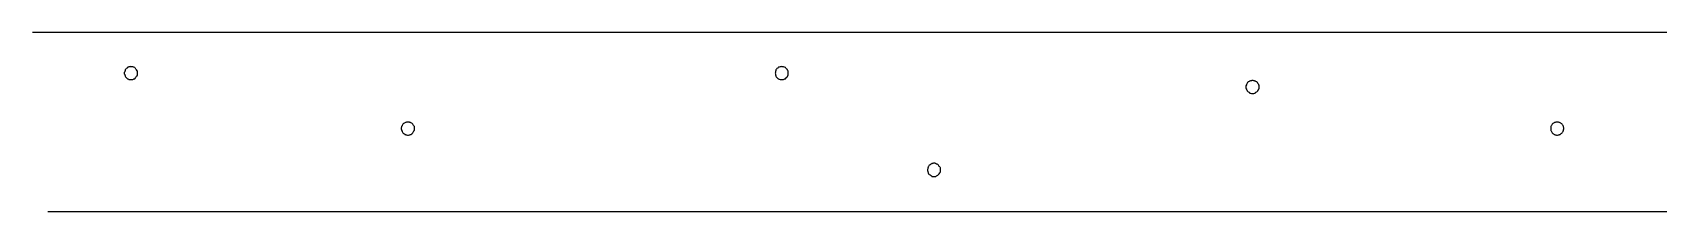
# Model space of a CAD drawing. Header units: metres. Extents: x 0 to 420, y 0 to 297.
# Drawn here: x 237.87 to 280.02, y 159.56 to 164.2 of the extents above; entities that cross this region are included whole.
import ezdxf

# ---------------------------------------------------------------- set-up
doc = ezdxf.new("R2010")
doc.units = ezdxf.units.M

msp = doc.modelspace()

# ---------------------------------------------------------------- linework, layer by layer
for p, q in [((296.03, 164.2), (237.87, 164.2)), ((240.26, 163.18), (240.25, 163.16)), ((240.25, 163.16), (240.25, 163.15)), ((240.25, 163.15), (240.25, 163.13)), ((240.25, 163.15), (240.25, 163.15)), ((240.27, 163.21), (240.26, 163.2)), ((240.26, 163.2), (240.26, 163.18)), ((240.28, 163.24), (240.27, 163.23)), ((240.27, 163.23), (240.27, 163.21)), ((240.29, 163.25), (240.28, 163.24)), ((240.3, 163.27), (240.29, 163.25)), ((240.32, 163.28), (240.3, 163.27)), ((240.33, 163.29), (240.32, 163.28)), ((240.34, 163.3), (240.33, 163.29)), ((240.36, 163.3), (240.34, 163.3)), ((240.37, 163.31), (240.36, 163.3)), ((240.39, 163.31), (240.37, 163.31)), ((240.41, 163.31), (240.39, 163.31)), ((240.42, 163.32), (240.41, 163.31)), ((240.44, 163.31), (240.42, 163.32)), ((240.46, 163.31), (240.44, 163.31)), ((240.47, 163.31), (240.46, 163.31)), ((240.49, 163.3), (240.47, 163.31)), ((240.5, 163.3), (240.49, 163.3)), ((240.52, 163.29), (240.5, 163.3)), ((240.53, 163.28), (240.52, 163.29)), ((240.54, 163.27), (240.53, 163.28)), ((240.55, 163.25), (240.54, 163.27)), ((240.56, 163.24), (240.55, 163.25)), ((240.57, 163.23), (240.56, 163.24)), ((240.58, 163.21), (240.57, 163.23)), ((240.59, 163.2), (240.58, 163.21)), ((240.59, 163.18), (240.59, 163.2)), ((240.59, 163.16), (240.59, 163.18)), ((240.59, 163.15), (240.59, 163.16)), ((240.59, 163.13), (240.59, 163.15)), ((240.59, 163.15), (240.59, 163.15)), ((257.13, 163.16), (257.12, 163.15)), ((257.12, 163.15), (257.13, 163.13)), ((257.12, 163.15), (257.12, 163.15)), ((257.14, 163.21), (257.13, 163.2)), ((257.13, 163.2), (257.13, 163.18)), ((257.13, 163.18), (257.13, 163.16)), ((257.15, 163.24), (257.14, 163.23)), ((257.14, 163.23), (257.14, 163.21)), ((257.16, 163.25), (257.15, 163.24)), ((257.17, 163.27), (257.16, 163.25)), ((257.19, 163.28), (257.17, 163.27)), ((257.2, 163.29), (257.19, 163.28)), ((257.21, 163.3), (257.2, 163.29)), ((257.23, 163.3), (257.21, 163.3)), ((257.25, 163.31), (257.23, 163.3)), ((257.26, 163.31), (257.25, 163.31)), ((257.28, 163.31), (257.26, 163.31)), ((257.29, 163.32), (257.28, 163.31)), ((257.31, 163.31), (257.29, 163.32)), ((257.33, 163.31), (257.31, 163.31)), ((257.34, 163.31), (257.33, 163.31)), ((257.36, 163.3), (257.34, 163.31)), ((257.37, 163.3), (257.36, 163.3)), ((257.39, 163.29), (257.37, 163.3)), ((257.4, 163.28), (257.39, 163.29)), ((257.41, 163.27), (257.4, 163.28)), ((257.43, 163.25), (257.41, 163.27)), ((257.44, 163.24), (257.43, 163.25)), ((257.44, 163.23), (257.44, 163.24)), ((257.45, 163.21), (257.44, 163.23)), ((257.46, 163.2), (257.45, 163.21)), ((257.46, 163.18), (257.46, 163.2)), ((257.46, 163.16), (257.46, 163.18)), ((257.46, 163.15), (257.46, 163.16)), ((257.46, 163.13), (257.46, 163.15)), ((257.46, 163.15), (257.46, 163.15)), ((240.25, 163.13), (240.26, 163.11)), ((240.26, 163.11), (240.26, 163.1)), ((240.26, 163.1), (240.27, 163.08)), ((240.27, 163.08), (240.27, 163.07)), ((240.27, 163.07), (240.28, 163.05)), ((240.28, 163.05), (240.29, 163.04)), ((240.29, 163.04), (240.3, 163.03)), ((240.3, 163.03), (240.32, 163.01)), ((240.32, 163.01), (240.33, 163)), ((240.33, 163), (240.34, 163)), ((240.34, 163), (240.36, 162.99)), ((240.36, 162.99), (240.37, 162.98)), ((240.37, 162.98), (240.39, 162.98)), ((240.39, 162.98), (240.41, 162.98)), ((240.41, 162.98), (240.42, 162.98)), ((240.42, 162.98), (240.44, 162.98)), ((240.44, 162.98), (240.46, 162.98)), ((240.46, 162.98), (240.47, 162.98)), ((240.47, 162.98), (240.49, 162.99)), ((240.49, 162.99), (240.5, 163)), ((240.5, 163), (240.52, 163)), ((240.52, 163), (240.53, 163.01)), ((240.53, 163.01), (240.54, 163.03)), ((240.54, 163.03), (240.55, 163.04)), ((240.55, 163.04), (240.56, 163.05)), ((240.56, 163.05), (240.57, 163.07)), ((240.57, 163.07), (240.58, 163.08)), ((240.58, 163.08), (240.59, 163.1)), ((240.59, 163.11), (240.59, 163.13)), ((240.59, 163.1), (240.59, 163.11)), ((257.13, 163.13), (257.13, 163.11)), ((257.13, 163.11), (257.13, 163.1)), ((257.13, 163.1), (257.14, 163.08)), ((257.14, 163.08), (257.14, 163.07)), ((257.14, 163.07), (257.15, 163.05)), ((257.15, 163.05), (257.16, 163.04)), ((257.16, 163.04), (257.17, 163.03)), ((257.17, 163.03), (257.19, 163.01)), ((257.19, 163.01), (257.2, 163)), ((257.2, 163), (257.21, 163)), ((257.21, 163), (257.23, 162.99)), ((257.23, 162.99), (257.25, 162.98)), ((257.25, 162.98), (257.26, 162.98)), ((257.26, 162.98), (257.28, 162.98)), ((257.28, 162.98), (257.29, 162.98)), ((257.29, 162.98), (257.31, 162.98)), ((257.31, 162.98), (257.33, 162.98)), ((257.33, 162.98), (257.34, 162.98)), ((257.34, 162.98), (257.36, 162.99)), ((257.36, 162.99), (257.37, 163)), ((257.37, 163), (257.39, 163)), ((257.39, 163), (257.4, 163.01)), ((257.4, 163.01), (257.41, 163.03)), ((257.41, 163.03), (257.43, 163.04)), ((257.43, 163.04), (257.44, 163.05)), ((257.44, 163.07), (257.45, 163.08)), ((257.44, 163.05), (257.44, 163.07)), ((257.45, 163.08), (257.46, 163.1)), ((257.46, 163.11), (257.46, 163.13)), ((257.46, 163.1), (257.46, 163.11)), ((269.34, 162.84), (269.33, 162.82)), ((269.33, 162.82), (269.33, 162.8)), ((269.33, 162.8), (269.33, 162.79)), ((269.33, 162.79), (269.33, 162.77)), ((269.33, 162.79), (269.33, 162.79)), ((269.33, 162.77), (269.33, 162.75)), ((269.33, 162.75), (269.34, 162.74)), ((269.35, 162.87), (269.34, 162.85)), ((269.34, 162.85), (269.34, 162.84)), ((269.34, 162.74), (269.34, 162.72)), ((269.34, 162.72), (269.35, 162.71)), ((269.36, 162.88), (269.35, 162.87)), ((269.37, 162.9), (269.36, 162.88)), ((269.38, 162.91), (269.37, 162.9)), ((269.39, 162.92), (269.38, 162.91)), ((269.41, 162.93), (269.39, 162.92)), ((269.42, 162.94), (269.41, 162.93)), ((269.43, 162.94), (269.42, 162.94)), ((269.45, 162.95), (269.43, 162.94)), ((269.47, 162.95), (269.45, 162.95)), ((269.48, 162.96), (269.47, 162.95)), ((269.5, 162.96), (269.48, 162.96)), ((269.52, 162.96), (269.5, 162.96)), ((269.53, 162.95), (269.52, 162.96)), ((269.55, 162.95), (269.53, 162.95)), ((269.56, 162.94), (269.55, 162.95)), ((269.58, 162.94), (269.56, 162.94)), ((269.59, 162.93), (269.58, 162.94)), ((269.61, 162.92), (269.59, 162.93)), ((269.62, 162.91), (269.61, 162.92)), ((269.63, 162.9), (269.62, 162.91)), ((269.64, 162.88), (269.63, 162.9)), ((269.65, 162.87), (269.64, 162.88)), ((269.66, 162.85), (269.65, 162.87)), ((269.65, 162.71), (269.66, 162.72)), ((269.66, 162.84), (269.66, 162.85)), ((269.67, 162.82), (269.66, 162.84)), ((269.66, 162.74), (269.67, 162.75)), ((269.66, 162.72), (269.66, 162.74)), ((269.67, 162.8), (269.67, 162.82)), ((269.67, 162.79), (269.67, 162.8)), ((269.67, 162.77), (269.67, 162.79)), ((269.67, 162.79), (269.67, 162.79)), ((269.67, 162.75), (269.67, 162.77)), ((269.35, 162.71), (269.36, 162.69)), ((269.36, 162.69), (269.37, 162.68)), ((269.37, 162.68), (269.38, 162.67)), ((269.38, 162.67), (269.39, 162.66)), ((269.39, 162.66), (269.41, 162.65)), ((269.41, 162.65), (269.42, 162.64)), ((269.42, 162.64), (269.43, 162.63)), ((269.43, 162.63), (269.45, 162.63)), ((269.45, 162.63), (269.47, 162.62)), ((269.47, 162.62), (269.48, 162.62)), ((269.48, 162.62), (269.5, 162.62)), ((269.5, 162.62), (269.52, 162.62)), ((269.52, 162.62), (269.53, 162.62)), ((269.53, 162.62), (269.55, 162.63)), ((269.55, 162.63), (269.56, 162.63)), ((269.56, 162.63), (269.58, 162.64)), ((269.58, 162.64), (269.59, 162.65)), ((269.59, 162.65), (269.61, 162.66)), ((269.61, 162.66), (269.62, 162.67)), ((269.62, 162.67), (269.63, 162.68)), ((269.63, 162.68), (269.64, 162.69)), ((269.64, 162.69), (269.65, 162.71)), ((247.57, 161.88), (247.55, 161.87)), ((247.59, 161.88), (247.57, 161.88)), ((247.6, 161.88), (247.59, 161.88)), ((247.62, 161.88), (247.6, 161.88)), ((247.64, 161.88), (247.62, 161.88)), ((247.65, 161.87), (247.64, 161.88)), ((277.36, 161.88), (277.35, 161.87)), ((277.38, 161.88), (277.36, 161.88)), ((277.4, 161.88), (277.38, 161.88)), ((277.41, 161.88), (277.4, 161.88)), ((277.43, 161.88), (277.41, 161.88)), ((277.45, 161.87), (277.43, 161.88)), ((247.44, 161.75), (247.43, 161.73)), ((247.43, 161.73), (247.43, 161.71)), ((247.43, 161.71), (247.43, 161.7)), ((247.43, 161.71), (247.43, 161.71)), ((247.43, 161.7), (247.44, 161.68)), ((247.45, 161.78), (247.44, 161.76)), ((247.44, 161.76), (247.44, 161.75)), ((247.44, 161.68), (247.44, 161.66)), ((247.44, 161.66), (247.45, 161.65)), ((247.46, 161.81), (247.45, 161.79)), ((247.45, 161.79), (247.45, 161.78)), ((247.45, 161.65), (247.45, 161.63)), ((247.45, 161.63), (247.46, 161.62)), ((247.47, 161.82), (247.46, 161.81)), ((247.46, 161.62), (247.47, 161.6)), ((247.48, 161.83), (247.47, 161.82)), ((247.47, 161.6), (247.48, 161.59)), ((247.49, 161.84), (247.48, 161.83)), ((247.48, 161.59), (247.49, 161.58)), ((247.51, 161.85), (247.49, 161.84)), ((247.49, 161.58), (247.51, 161.57)), ((247.52, 161.86), (247.51, 161.85)), ((247.51, 161.57), (247.52, 161.56)), ((247.54, 161.87), (247.52, 161.86)), ((247.52, 161.56), (247.54, 161.56)), ((247.55, 161.87), (247.54, 161.87)), ((247.54, 161.56), (247.55, 161.55)), ((247.55, 161.55), (247.57, 161.55)), ((247.57, 161.55), (247.59, 161.54)), ((247.59, 161.54), (247.6, 161.54)), ((247.6, 161.54), (247.62, 161.54)), ((247.62, 161.54), (247.64, 161.55)), ((247.64, 161.55), (247.65, 161.55)), ((247.67, 161.87), (247.65, 161.87)), ((247.65, 161.55), (247.67, 161.56)), ((247.68, 161.86), (247.67, 161.87)), ((247.67, 161.56), (247.68, 161.56)), ((247.7, 161.85), (247.68, 161.86)), ((247.68, 161.56), (247.7, 161.57)), ((247.71, 161.84), (247.7, 161.85)), ((247.7, 161.57), (247.71, 161.58)), ((247.72, 161.83), (247.71, 161.84)), ((247.71, 161.58), (247.72, 161.59)), ((247.73, 161.82), (247.72, 161.83)), ((247.72, 161.59), (247.73, 161.6)), ((247.74, 161.81), (247.73, 161.82)), ((247.73, 161.6), (247.74, 161.62)), ((247.75, 161.79), (247.74, 161.81)), ((247.74, 161.62), (247.75, 161.63)), ((247.76, 161.78), (247.75, 161.79)), ((247.75, 161.63), (247.76, 161.65)), ((247.77, 161.76), (247.76, 161.78)), ((247.76, 161.65), (247.77, 161.66)), ((247.77, 161.75), (247.77, 161.76)), ((247.77, 161.73), (247.77, 161.75)), ((247.77, 161.71), (247.77, 161.73)), ((247.77, 161.7), (247.77, 161.71)), ((247.77, 161.71), (247.77, 161.71)), ((247.77, 161.68), (247.77, 161.7)), ((247.77, 161.66), (247.77, 161.68)), ((277.24, 161.78), (277.23, 161.76)), ((277.23, 161.76), (277.23, 161.75)), ((277.23, 161.75), (277.23, 161.73)), ((277.23, 161.73), (277.23, 161.71)), ((277.23, 161.71), (277.23, 161.7)), ((277.23, 161.71), (277.23, 161.71)), ((277.23, 161.7), (277.23, 161.68)), ((277.23, 161.68), (277.23, 161.66)), ((277.23, 161.66), (277.24, 161.65)), ((277.25, 161.79), (277.24, 161.78)), ((277.24, 161.65), (277.25, 161.63)), ((277.26, 161.81), (277.25, 161.79)), ((277.25, 161.63), (277.26, 161.62)), ((277.27, 161.82), (277.26, 161.81)), ((277.26, 161.62), (277.27, 161.6)), ((277.28, 161.83), (277.27, 161.82)), ((277.27, 161.6), (277.28, 161.59)), ((277.29, 161.84), (277.28, 161.83)), ((277.28, 161.59), (277.29, 161.58)), ((277.3, 161.85), (277.29, 161.84)), ((277.29, 161.58), (277.3, 161.57)), ((277.32, 161.86), (277.3, 161.85)), ((277.3, 161.57), (277.32, 161.56)), ((277.33, 161.87), (277.32, 161.86)), ((277.32, 161.56), (277.33, 161.56)), ((277.35, 161.87), (277.33, 161.87)), ((277.33, 161.56), (277.35, 161.55)), ((277.35, 161.55), (277.36, 161.55)), ((277.36, 161.55), (277.38, 161.54)), ((277.38, 161.54), (277.4, 161.54)), ((277.4, 161.54), (277.41, 161.54)), ((277.41, 161.54), (277.43, 161.55)), ((277.43, 161.55), (277.45, 161.55)), ((277.46, 161.87), (277.45, 161.87)), ((277.45, 161.55), (277.46, 161.56)), ((277.48, 161.86), (277.46, 161.87)), ((277.46, 161.56), (277.48, 161.56)), ((277.49, 161.85), (277.48, 161.86)), ((277.48, 161.56), (277.49, 161.57)), ((277.5, 161.84), (277.49, 161.85)), ((277.49, 161.57), (277.5, 161.58)), ((277.52, 161.83), (277.5, 161.84)), ((277.5, 161.58), (277.52, 161.59)), ((277.53, 161.82), (277.52, 161.83)), ((277.52, 161.59), (277.53, 161.6)), ((277.54, 161.81), (277.53, 161.82)), ((277.53, 161.6), (277.54, 161.62)), ((277.55, 161.79), (277.54, 161.81)), ((277.54, 161.62), (277.55, 161.63)), ((277.55, 161.78), (277.55, 161.79)), ((277.56, 161.76), (277.55, 161.78)), ((277.55, 161.65), (277.56, 161.66)), ((277.55, 161.63), (277.55, 161.65)), ((277.56, 161.75), (277.56, 161.76)), ((277.57, 161.73), (277.56, 161.75)), ((277.56, 161.68), (277.57, 161.7)), ((277.56, 161.66), (277.56, 161.68)), ((277.57, 161.71), (277.57, 161.73)), ((277.57, 161.7), (277.57, 161.71)), ((277.57, 161.71), (277.57, 161.71)), ((261.08, 160.67), (261.07, 160.65)), ((261.07, 160.65), (261.07, 160.64)), ((261.07, 160.64), (261.07, 160.62)), ((261.07, 160.64), (261.07, 160.64)), ((261.07, 160.62), (261.08, 160.6)), ((261.09, 160.7), (261.08, 160.69)), ((261.08, 160.69), (261.08, 160.67)), ((261.1, 160.73), (261.09, 160.72)), ((261.09, 160.72), (261.09, 160.7)), ((261.11, 160.74), (261.1, 160.73)), ((261.12, 160.76), (261.11, 160.74)), ((261.14, 160.77), (261.12, 160.76)), ((261.15, 160.78), (261.14, 160.77)), ((261.16, 160.79), (261.15, 160.78)), ((261.18, 160.79), (261.16, 160.79)), ((261.19, 160.8), (261.18, 160.79)), ((261.21, 160.8), (261.19, 160.8)), ((261.23, 160.81), (261.21, 160.8)), ((261.24, 160.81), (261.23, 160.81)), ((261.26, 160.81), (261.24, 160.81)), ((261.28, 160.8), (261.26, 160.81)), ((261.29, 160.8), (261.28, 160.8)), ((261.31, 160.79), (261.29, 160.8)), ((261.32, 160.79), (261.31, 160.79)), ((261.34, 160.78), (261.32, 160.79)), ((261.35, 160.77), (261.34, 160.78)), ((261.36, 160.76), (261.35, 160.77)), ((261.37, 160.74), (261.36, 160.76)), ((261.38, 160.73), (261.37, 160.74)), ((261.39, 160.72), (261.38, 160.73)), ((261.4, 160.7), (261.39, 160.72)), ((261.41, 160.69), (261.4, 160.7)), ((261.41, 160.67), (261.41, 160.69)), ((261.41, 160.65), (261.41, 160.67)), ((261.41, 160.64), (261.41, 160.65)), ((261.41, 160.62), (261.41, 160.64)), ((261.41, 160.64), (261.41, 160.64)), ((261.41, 160.6), (261.41, 160.62)), ((261.08, 160.6), (261.08, 160.59)), ((261.08, 160.59), (261.09, 160.57)), ((261.09, 160.57), (261.09, 160.56)), ((261.09, 160.56), (261.1, 160.54)), ((261.1, 160.54), (261.11, 160.53)), ((261.11, 160.53), (261.12, 160.52)), ((261.12, 160.52), (261.14, 160.51)), ((261.14, 160.51), (261.15, 160.5)), ((261.15, 160.5), (261.16, 160.49)), ((261.16, 160.49), (261.18, 160.48)), ((261.18, 160.48), (261.19, 160.47)), ((261.19, 160.47), (261.21, 160.47)), ((261.21, 160.47), (261.23, 160.47)), ((261.23, 160.47), (261.24, 160.47)), ((261.24, 160.47), (261.26, 160.47)), ((261.26, 160.47), (261.28, 160.47)), ((261.28, 160.47), (261.29, 160.47)), ((261.29, 160.47), (261.31, 160.48)), ((261.31, 160.48), (261.32, 160.49)), ((261.32, 160.49), (261.34, 160.5)), ((261.34, 160.5), (261.35, 160.51)), ((261.35, 160.51), (261.36, 160.52)), ((261.36, 160.52), (261.37, 160.53)), ((261.37, 160.53), (261.38, 160.54)), ((261.38, 160.54), (261.39, 160.56)), ((261.39, 160.56), (261.4, 160.57)), ((261.4, 160.57), (261.41, 160.59)), ((261.41, 160.59), (261.41, 160.6)), ((238.27, 159.56), (300.09, 159.56))]:
    msp.add_line(p, q)

doc.saveas('drawing.dxf')
